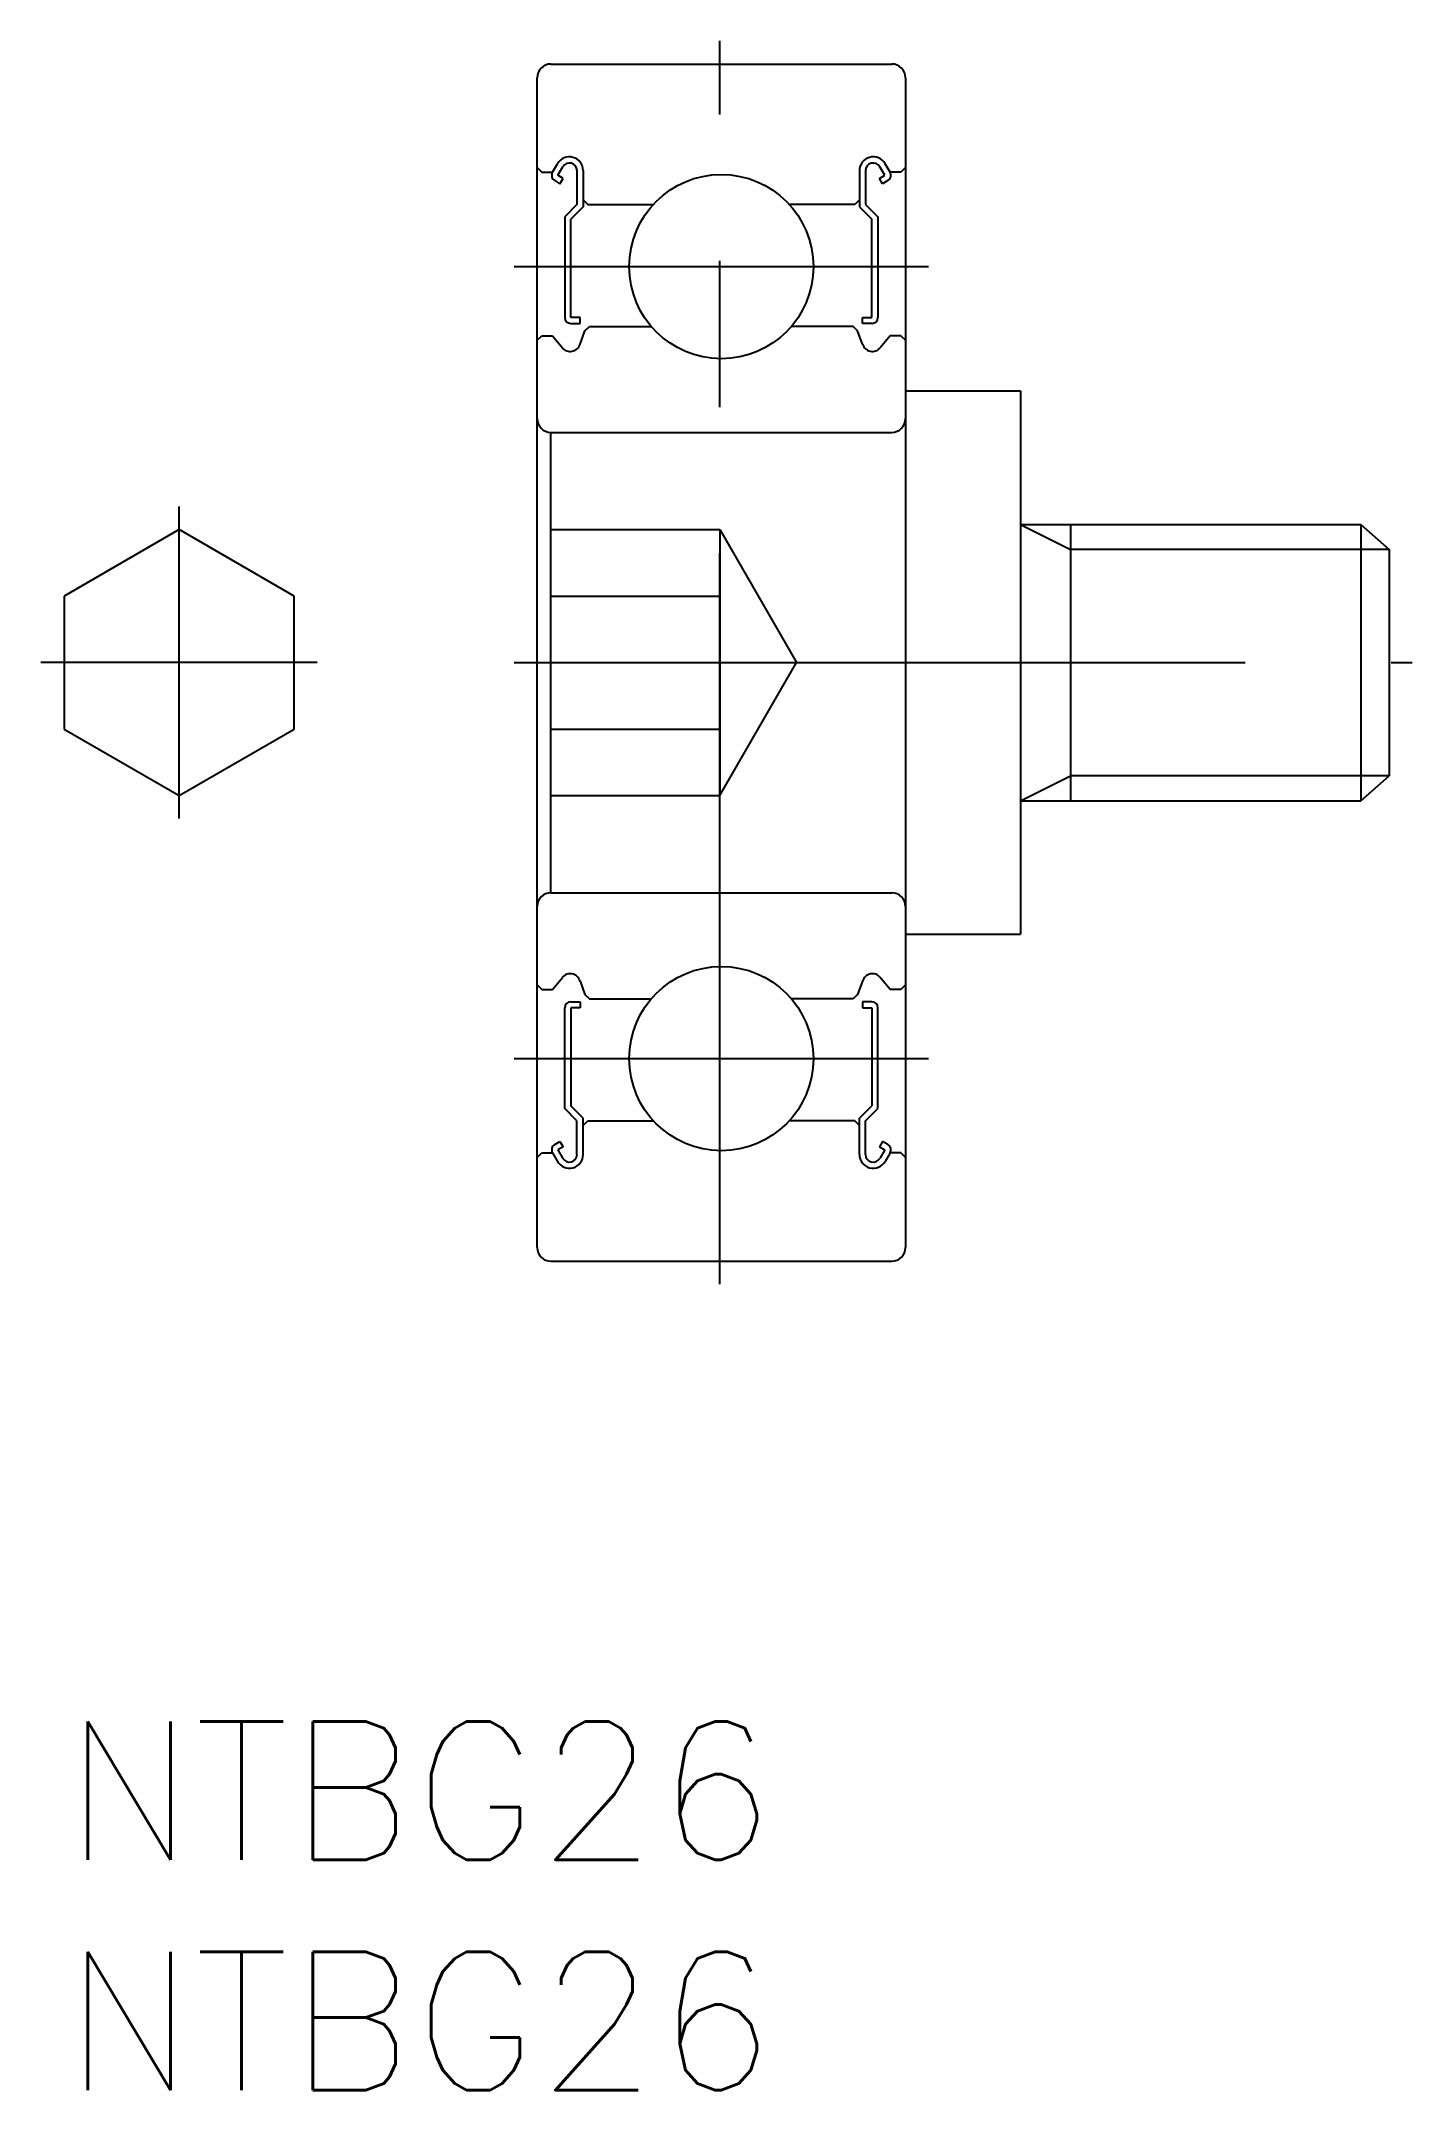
# Model space of a CAD drawing. Extents: x -0.5 to 29.3, y -8 to 36.5.
import ezdxf

# ---------------------------------------------------------------- set-up
doc = ezdxf.new("R2010")
doc.units = 0
doc.header["$LTSCALE"] = 0.5
doc.linetypes.add('CENTER', pattern=[50.8, 31.75, -6.35, 6.35, -6.35])
doc.linetypes.add('DASHED', pattern=[19.05, 12.7, -6.35])
for name, color, linetype in [('MSM_CENTER', 1, 'CENTER'), ('MSM_CONTINUOUS', 7, 'CONTINUOUS'), ('MSM_DASHED', 4, 'DASHED'), ('MSM_NARROW', 5, 'CONTINUOUS'), ('MSM_PART_NUMBER', 7, 'CONTINUOUS')]:
    doc.layers.add(name, color=color, linetype=linetype)
doc.styles.get("Standard").update_dxf_attribs({"font": 'txt.shx', "height": 3, "bigfont": 'bigfont.shx'})

# ---------------------------------------------------------------- blocks, each defined once
blk = doc.blocks.new('*U2')
at = {"layer": 'MSM_PART_NUMBER'}
blk.add_text('NTBG26', height=3, dxfattribs=at).set_placement((0, -3))
blk = doc.blocks.new('*U3')
at = {"layer": 'MSM_PART_NUMBER'}
blk.add_text('NTBG26', height=3, dxfattribs=at).set_placement((0, -8))

msp = doc.modelspace()

# ---------------------------------------------------------------- linework, layer by layer
at = {"layer": 'MSM_CENTER'}
for p, q in [((14.24, 9.5), (14.24, 36.5)), ((9.774, 31.6), (18.774, 31.6)), ((2.5, 19.613), (2.5, 26.387)), ((5.5, 23), (-0.5, 23)), ((9.774, 23), (29.274, 23)), ((9.774, 14.4), (18.774, 14.4))]:
    msp.add_line(p, q, dxfattribs=at)
at = {"layer": 'MSM_CONTINUOUS'}
for p, q in [((10.274, 10.3), (10.274, 35.7)), ((10.574, 36), (17.974, 36)), ((12.424, 36), (12.424, 36)), ((14.274, 36), (14.274, 36)), ((18.274, 35.7), (18.274, 10.3)), ((10.607, 33.65), (10.716, 33.834)), ((17.94, 33.65), (17.832, 33.834)), ((10.274, 33.75), (10.374, 33.65)), ((10.374, 33.65), (10.607, 33.65)), ((10.656, 33.468), (10.771, 33.401)), ((10.723, 33.583), (10.831, 33.767)), ((10.838, 33.517), (10.723, 33.583)), ((10.771, 33.401), (10.838, 33.517)), ((11.14, 33.684), (11.14, 32.95)), ((11.274, 33.684), (11.274, 32.895)), ((17.274, 33.684), (17.274, 32.895)), ((17.407, 33.684), (17.407, 32.95)), ((17.709, 33.517), (17.825, 33.583)), ((17.776, 33.401), (17.709, 33.517)), ((17.825, 33.583), (17.716, 33.767)), ((17.892, 33.468), (17.776, 33.401)), ((18.174, 33.65), (17.94, 33.65)), ((18.274, 33.75), (18.174, 33.65)), ((11.14, 32.95), (10.874, 32.683)), ((11.274, 33.05), (11.374, 32.95)), ((11.374, 32.95), (12.798, 32.95)), ((17.174, 32.95), (15.749, 32.95)), ((17.274, 33.05), (17.174, 32.95)), ((17.407, 32.95), (17.674, 32.683)), ((10.874, 32.683), (10.874, 30.498)), ((11.274, 32.895), (11.007, 32.628)), ((11.007, 30.498), (11.007, 32.628)), ((17.274, 32.895), (17.54, 32.628)), ((17.54, 30.498), (17.54, 32.628)), ((17.674, 32.683), (17.674, 30.498)), ((11.207, 30.498), (11.007, 30.498)), ((11.007, 30.365), (11.207, 30.365)), ((11.207, 30.365), (11.207, 30.498)), ((11.312, 30.206), (11.412, 30.3)), ((11.412, 30.3), (12.754, 30.3)), ((17.135, 30.3), (15.794, 30.3)), ((17.235, 30.206), (17.135, 30.3)), ((17.34, 30.498), (17.54, 30.498)), ((17.34, 30.365), (17.34, 30.498)), ((17.54, 30.365), (17.34, 30.365)), ((10.274, 30), (10.374, 30.1)), ((10.374, 30.1), (10.607, 30.1)), ((10.607, 30.1), (10.822, 29.838)), ((11.207, 29.917), (11.312, 30.206)), ((17.341, 29.917), (17.235, 30.206)), ((17.94, 30.1), (17.726, 29.838)), ((18.174, 30.1), (17.94, 30.1)), ((18.274, 30), (18.174, 30.1)), ((18.274, 28.9), (20.774, 28.9)), ((20.774, 28.9), (20.774, 17.1)), ((10.574, 18), (10.574, 28)), ((10.574, 28), (17.974, 28)), ((2.5, 25.887), (0, 24.443)), ((5, 24.443), (2.5, 25.887)), ((20.774, 26), (28.16, 26)), ((21.857, 26), (21.857, 20)), ((28.16, 26), (28.774, 25.458)), ((28.16, 26), (28.16, 20)), ((28.774, 25.458), (28.774, 20.541)), ((0, 24.443), (0, 21.557)), ((5, 21.557), (5, 24.443)), ((0, 21.557), (2.5, 20.113)), ((2.5, 20.113), (5, 21.557)), ((28.16, 20), (28.774, 20.541)), ((20.774, 20), (28.16, 20)), ((10.574, 18), (17.974, 18)), ((18.274, 17.1), (20.774, 17.1)), ((10.607, 15.9), (10.822, 16.162)), ((11.207, 16.083), (11.312, 15.794)), ((17.341, 16.083), (17.235, 15.794)), ((17.94, 15.9), (17.726, 16.162)), ((10.274, 16), (10.374, 15.9)), ((10.374, 15.9), (10.607, 15.9)), ((11.007, 15.635), (11.207, 15.635)), ((11.207, 15.635), (11.207, 15.502)), ((11.312, 15.794), (11.412, 15.7)), ((11.412, 15.7), (12.754, 15.7)), ((17.135, 15.7), (15.794, 15.7)), ((17.235, 15.794), (17.135, 15.7)), ((17.54, 15.635), (17.34, 15.635)), ((17.34, 15.635), (17.34, 15.502)), ((18.174, 15.9), (17.94, 15.9)), ((18.274, 16), (18.174, 15.9)), ((10.874, 13.317), (10.874, 15.502)), ((11.007, 15.502), (11.007, 13.372)), ((11.207, 15.502), (11.007, 15.502)), ((17.34, 15.502), (17.54, 15.502)), ((17.54, 15.502), (17.54, 13.372)), ((17.674, 13.317), (17.674, 15.502)), ((11.274, 13.105), (11.007, 13.372)), ((17.274, 13.105), (17.54, 13.372)), ((11.14, 13.05), (10.874, 13.317)), ((11.14, 12.316), (11.14, 13.05)), ((11.274, 12.316), (11.274, 13.105)), ((11.274, 12.95), (11.374, 13.05)), ((11.374, 13.05), (12.798, 13.05)), ((17.174, 13.05), (15.749, 13.05)), ((17.274, 12.95), (17.174, 13.05)), ((17.274, 12.316), (17.274, 13.105)), ((17.407, 13.05), (17.674, 13.317)), ((17.407, 12.316), (17.407, 13.05)), ((10.656, 12.532), (10.771, 12.599)), ((10.838, 12.483), (10.723, 12.417)), ((10.771, 12.599), (10.838, 12.483)), ((17.776, 12.599), (17.709, 12.483)), ((17.709, 12.483), (17.825, 12.417)), ((17.892, 12.532), (17.776, 12.599)), ((10.274, 12.25), (10.374, 12.35)), ((10.374, 12.35), (10.607, 12.35)), ((10.607, 12.35), (10.716, 12.166)), ((10.723, 12.417), (10.831, 12.233)), ((17.825, 12.417), (17.716, 12.233)), ((17.94, 12.35), (17.832, 12.166)), ((18.174, 12.35), (17.94, 12.35)), ((18.274, 12.25), (18.174, 12.35)), ((10.574, 10), (17.974, 10))]:
    msp.add_line(p, q, dxfattribs=at)
for centre in [(14.274, 31.6), (14.274, 14.4)]:
    msp.add_circle(centre, 2, dxfattribs=at)
for centre, radius, start, end in [((10.574, 35.7), 0.3, 90, 180), ((17.974, 35.7), 0.3, 0, 90), ((10.975, 33.684), 0.299, 0, 150.0002), ((10.975, 33.684), 0.166, 0, 150.0044), ((17.573, 33.684), 0.299, 29.9998, 180), ((17.573, 33.684), 0.166, 29.9956, 180), ((10.723, 33.583), 0.133, 149.9969, 240.0013), ((17.825, 33.583), 0.133, 299.9987, 30.0031), ((11.007, 30.498), 0.133, 180.0001, 270), ((17.54, 30.498), 0.133, 270, 359.9999), ((10.993, 29.981), 0.224, 220.001, 343.1517), ((17.555, 29.981), 0.224, 196.8483, 319.999), ((10.574, 28.3), 0.3, 180, 270), ((17.974, 28.3), 0.3, 270, 0), ((10.574, 17.7), 0.3, 90, 180), ((17.974, 17.7), 0.3, 0, 90), ((10.993, 16.019), 0.224, 16.8483, 139.999), ((17.555, 16.019), 0.224, 40.001, 163.1517), ((11.007, 15.502), 0.133, 90, 180), ((17.54, 15.502), 0.133, 0, 90), ((10.723, 12.417), 0.133, 119.9987, 210.0031), ((17.825, 12.417), 0.133, 329.9969, 60.0013), ((10.975, 12.316), 0.299, 209.9998, 0), ((10.975, 12.316), 0.166, 209.9956, 0), ((17.573, 12.316), 0.299, 180, 330.0002), ((17.573, 12.316), 0.166, 180, 330.0044), ((10.574, 10.3), 0.3, 180, 270), ((17.974, 10.3), 0.3, 270, 0)]:
    msp.add_arc(centre, radius, start, end, dxfattribs=at)
at = {"layer": 'MSM_DASHED'}
for p, q in [((10.574, 25.887), (14.24, 25.887)), ((14.24, 25.887), (15.907, 23)), ((14.24, 25.887), (14.24, 20.113)), ((10.574, 24.443), (14.24, 24.443)), ((14.24, 20.113), (15.907, 23)), ((10.574, 21.557), (14.24, 21.557)), ((10.574, 20.113), (14.24, 20.113))]:
    msp.add_line(p, q, dxfattribs=at)
at = {"layer": 'MSM_NARROW'}
for p, q in [((20.774, 26), (21.857, 25.458)), ((28.774, 25.458), (21.857, 25.458)), ((20.774, 20), (21.857, 20.541)), ((28.774, 20.541), (21.857, 20.541))]:
    msp.add_line(p, q, dxfattribs=at)

# ---------------------------------------------------------------- block references
at = {"layer": 'MSM_CONTINUOUS'}
for name in ['*U2', '*U3']:
    msp.add_blockref(name, (0, 0), dxfattribs=at)

doc.saveas('drawing.dxf')
